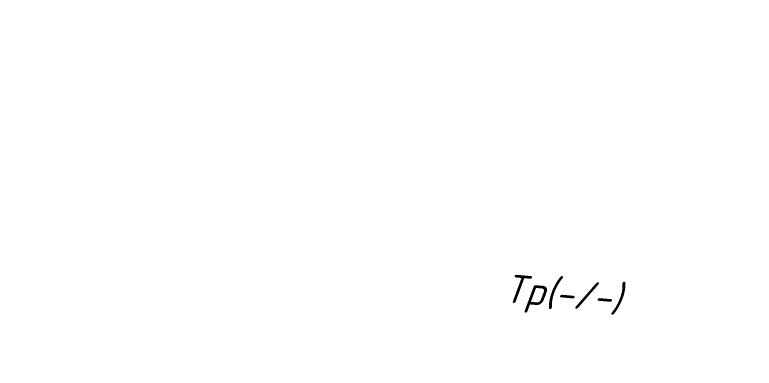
# Model space of a CAD drawing. Header units: metres. Extents: x 50 to 313, y -140 to 159.
# Drawn here: x 124.1 to 156.85, y 100.36 to 116.02 of the extents above; entities that cross this region are included whole.
import ezdxf
from ezdxf.enums import TextEntityAlignment as Align

# ---------------------------------------------------------------- set-up
doc = ezdxf.new("R2010")
doc.units = ezdxf.units.M
doc.layers.add('JBTFE__INNSETTINGSPUNKT', color=62, linetype='Continuous')
for name, color, linetype, true_color in [('JBTOB_KO_SPO', 2, 'Continuous', 0xffff00), ('JBTSI__INFO', 4, 'Continuous', 0x00ffff), ('JBTSI__NAVN', 2, 'Continuous', 0xffff00), ('JBTSI_SA_TEL', 2, 'Continuous', 0xffff00)]:
    doc.layers.add(name, color=color, linetype=linetype, true_color=true_color)
doc.styles.add('iso', font='iso3098.shx', dxfattribs={"height": 1})

# ---------------------------------------------------------------- blocks, each defined once
blk = doc.blocks.new('NO-BN-2D-JBTSI-TOGDETEKSJON-TELLEPUNKT-SENSOR')
at = {"color": 0, "linetype": 'Continuous', "lineweight": -2, "transparency": 16777216}
for p, q in [((-1.125, -0.015), (-0.735, 0.375)), ((-1.093, -0.152), (-0.598, 0.343)), ((0.376, -0.03), (0.78, 0.374)), ((0.412, -0.162), (0.912, 0.338)), ((-1.039, 0.24), (-0.99, 0.289)), ((-1.026, -0.253), (-0.497, 0.276)), ((-0.932, -0.328), (-0.422, 0.182)), ((-0.807, -0.371), (-0.379, 0.057)), ((0.426, 0.188), (0.562, 0.324)), ((0.481, -0.261), (1.011, 0.269)), ((0.578, -0.333), (1.083, 0.172)), ((0.707, -0.372), (1.122, 0.043)), ((-0.619, -0.351), (-0.399, -0.131)), ((0.907, -0.34), (1.09, -0.157))]:
    blk.add_line(p, q, dxfattribs=at)
at = {"color": 0, "linetype": 'ByBlock', "lineweight": -2, "transparency": 16777216}
for p, q in [((-1.5, 0), (-1.125, 0)), ((-0.375, 0), (0.375, 0)), ((0, -0.75), (0, 0)), ((1.5, 0), (1.125, 0))]:
    blk.add_line(p, q, dxfattribs=at)
for centre in [(-0.75, 0), (0.75, 0)]:
    blk.add_circle(centre, 0.375, dxfattribs=at)
blk = doc.blocks.new('NO-BN-2D-INSERTION-POINT')
at = {"layer": 'JBTFE__INNSETTINGSPUNKT', "linetype": 'ByBlock', "lineweight": -2, "transparency": 16777216}
for p, q in [((-0.05, 0), (0.05, 0)), ((0, -0.05), (0, 0.05))]:
    blk.add_line(p, q, dxfattribs=at)
blk.add_circle((0, 0), 0.05, dxfattribs=at)
blk = doc.blocks.new('*Z11')
at = {"color": 0, "linetype": 'ByBlock', "lineweight": -2, "transparency": 16777216, "rotation": 183.3357279157696}
blk.add_blockref('NO-BN-2D-JBTSI-TOGDETEKSJON-TELLEPUNKT-SENSOR', (0, 0), dxfattribs=at)
at = {"color": 0, "linetype": 'ByBlock', "lineweight": -2, "transparency": 16777216}
blk.add_blockref('NO-BN-2D-INSERTION-POINT', (0, 0), dxfattribs=at)
at = {"layer": 'JBTSI__INFO', "linetype": 'ByBlock', "lineweight": -2, "transparency": 16777216, "style": 'iso'}
blk.add_attdef('OBJEKTINFO', text='', height=0.9, dxfattribs=at).set_placement((0, -24), align=Align.MIDDLE_CENTER)
at = {"layer": 'JBTSI__NAVN', "color": 0, "linetype": 'ByBlock', "lineweight": -2, "transparency": 16777216, "style": 'iso', "oblique": 15}
blk.add_attdef('OBJEKTNAVN', text='', height=1.25, dxfattribs=at).set_placement((0, -20), align=Align.MIDDLE_CENTER)

msp = doc.modelspace()

# ---------------------------------------------------------------- linework, layer by layer
at = {"layer": 'JBTOB_KO_SPO', "flags": 128}
msp.add_lwpolyline([(91.543, 119.718), (130.117, 124.027, -0.147799), (187.015, 113.542), (206.907, 103.294, 0.115804), (251.249, 92.202), (283.493, 91.733)], format="xyb", dxfattribs=at)

# ---------------------------------------------------------------- block references
at = {"layer": 'JBTSI_SA_TEL'}
ref = msp.add_blockref('*Z11', (150.175, 123.601, 11.494), dxfattribs=dict(at, rotation=351.4924449153622))
ref.add_attrib('OBJEKTNAVN', 'Tp(-/-)', dxfattribs={"layer": 'JBTSI__NAVN', "color": 0, "linetype": 'ByBlock', "lineweight": -2, "transparency": 16777216, "height": 1.25, "rotation": 354.8282, "style": 'iso', "oblique": 15}).set_placement((148.372, 103.683, 11.494), align=Align.MIDDLE_CENTER)

doc.saveas('drawing.dxf')
